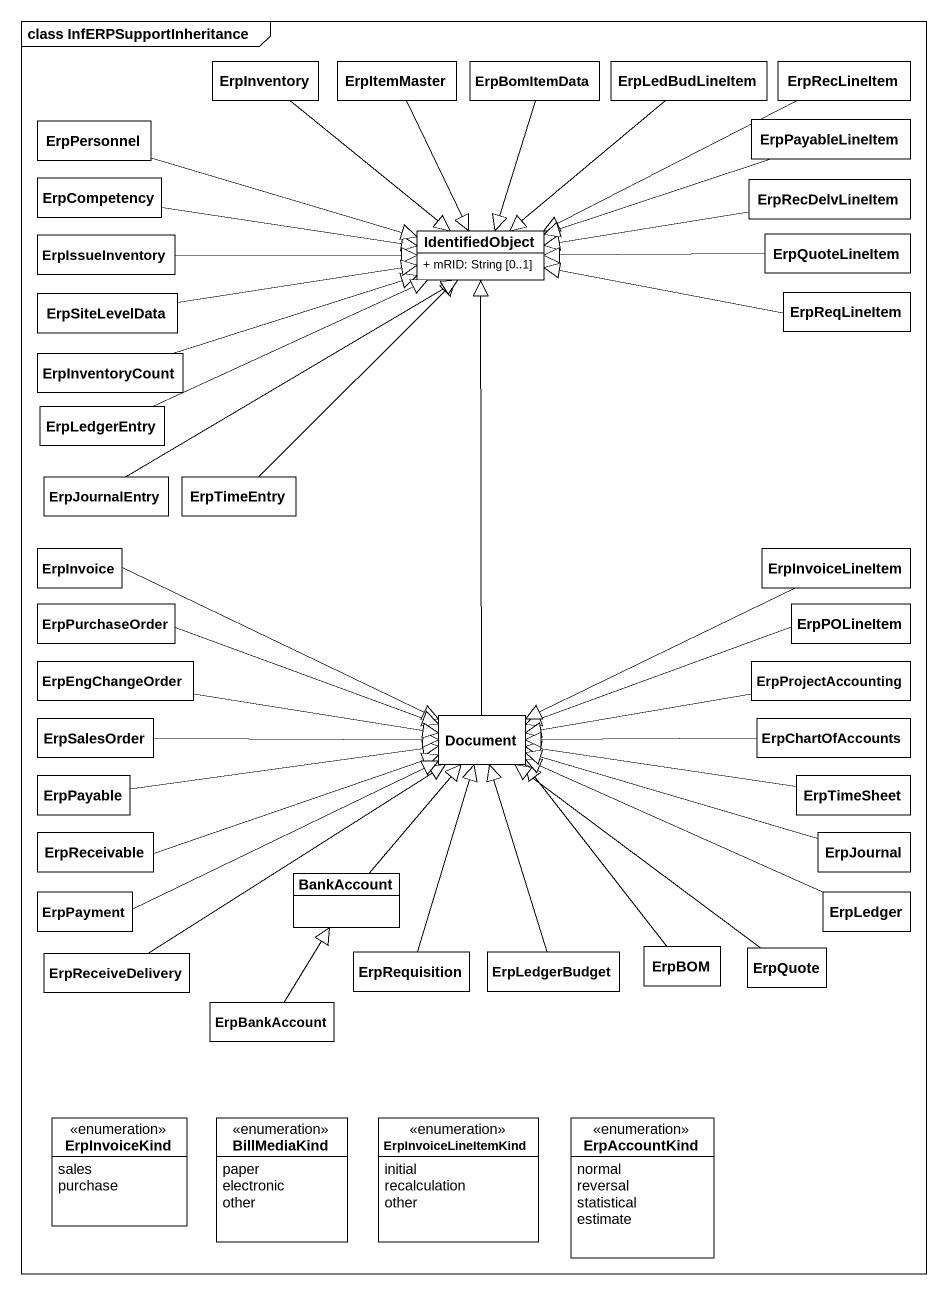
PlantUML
@startuml
mainframe class InfERPSupportInheritance
hide circle
hide empty members
skinparam classAttributeIconSize 0
class ErpInventory
class ErpItemMaster
class ErpBomItemData
class ErpLedBudLineItem
class ErpRecLineItem
class ErpPersonnel
class ErpPayableLineItem
class ErpCompetency
class ErpRecDelvLineItem
class ErpIssueInventory
class IdentifiedObject {
  + mRID: String [0..1]
}
class ErpQuoteLineItem
class ErpSiteLevelData
class ErpReqLineItem
class ErpInventoryCount
class ErpLedgerEntry
class ErpJournalEntry
class ErpTimeEntry
class ErpInvoice
class ErpInvoiceLineItem
class ErpPurchaseOrder
class ErpPOLineItem
class ErpEngChangeOrder
class ErpProjectAccounting
class ErpSalesOrder
class Document
class ErpChartOfAccounts
class ErpPayable
class ErpTimeSheet
class ErpReceivable
class ErpJournal
class ErpPayment
class BankAccount
class ErpLedger
class ErpReceiveDelivery
class ErpRequisition
class ErpLedgerBudget
class ErpBOM
class ErpQuote
class ErpBankAccount
enum ErpInvoiceKind {
  sales
  purchase
}
enum BillMediaKind {
  paper
  electronic
  other
}
enum ErpInvoiceLineItemKind {
  initial
  recalculation
  other
}
enum ErpAccountKind {
  normal
  reversal
  statistical
  estimate
}
ErpInventory --|> IdentifiedObject
ErpItemMaster --|> IdentifiedObject
ErpBomItemData --|> IdentifiedObject
ErpLedBudLineItem --|> IdentifiedObject
ErpRecLineItem -left-|> IdentifiedObject
ErpPersonnel -right-|> IdentifiedObject
ErpPayableLineItem -left-|> IdentifiedObject
ErpCompetency -right-|> IdentifiedObject
ErpRecDelvLineItem -left-|> IdentifiedObject
ErpIssueInventory -right-|> IdentifiedObject
ErpQuoteLineItem -left-|> IdentifiedObject
ErpSiteLevelData -right-|> IdentifiedObject
ErpReqLineItem -left-|> IdentifiedObject
ErpInventoryCount -right-|> IdentifiedObject
ErpLedgerEntry -right-|> IdentifiedObject
ErpJournalEntry -up-|> IdentifiedObject
ErpTimeEntry -up-|> IdentifiedObject
ErpInvoice -right-|> Document
ErpInvoiceLineItem -left-|> Document
ErpPurchaseOrder -right-|> Document
ErpPOLineItem -left-|> Document
ErpEngChangeOrder -right-|> Document
ErpProjectAccounting -left-|> Document
ErpSalesOrder -right-|> Document
Document -up-|> IdentifiedObject
ErpChartOfAccounts -left-|> Document
ErpPayable -right-|> Document
ErpTimeSheet -left-|> Document
ErpReceivable -right-|> Document
ErpJournal -left-|> Document
ErpPayment -right-|> Document
BankAccount -up-|> Document
ErpLedger -left-|> Document
ErpReceiveDelivery -up-|> Document
ErpRequisition -up-|> Document
ErpLedgerBudget -up-|> Document
ErpBOM -up-|> Document
ErpQuote -up-|> Document
ErpBankAccount -up-|> BankAccount
@enduml
